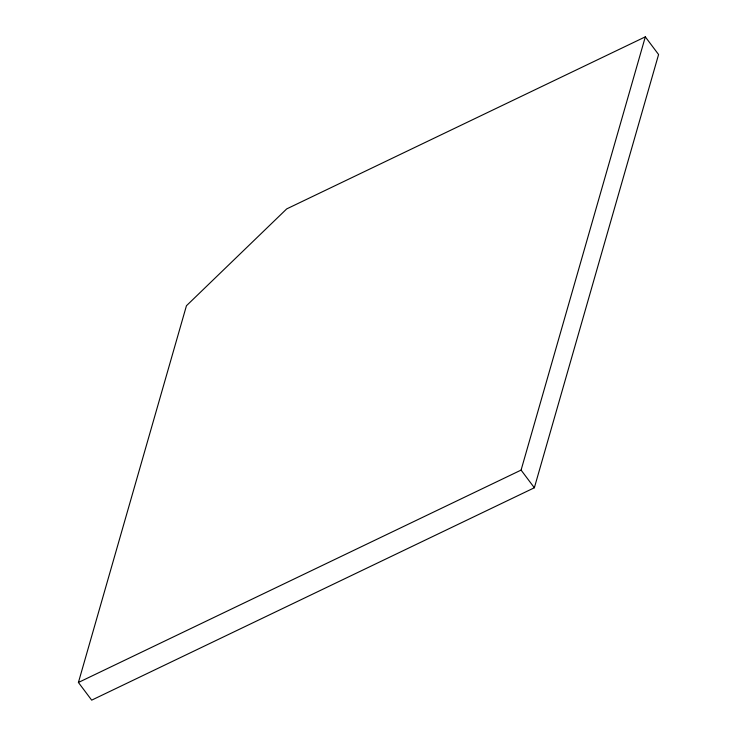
<?xml version="1.0" encoding="UTF-8"?>
<svg xmlns="http://www.w3.org/2000/svg" width="737" height="737" viewBox="0 0 737 737"><rect width="100%" height="100%" fill="white"/><g stroke="black" fill="none" stroke-linecap="round" stroke-linejoin="round"><path stroke-width="1.11" d="M78.417 682.471L186.443 305.744L286.702 208.903L645.317 36.85L658.583 54.529L534.353 487.765L91.683 700.15L78.417 682.471L521.087 470.095L645.317 36.85M521.087 470.095L534.353 487.765"/></g></svg>
